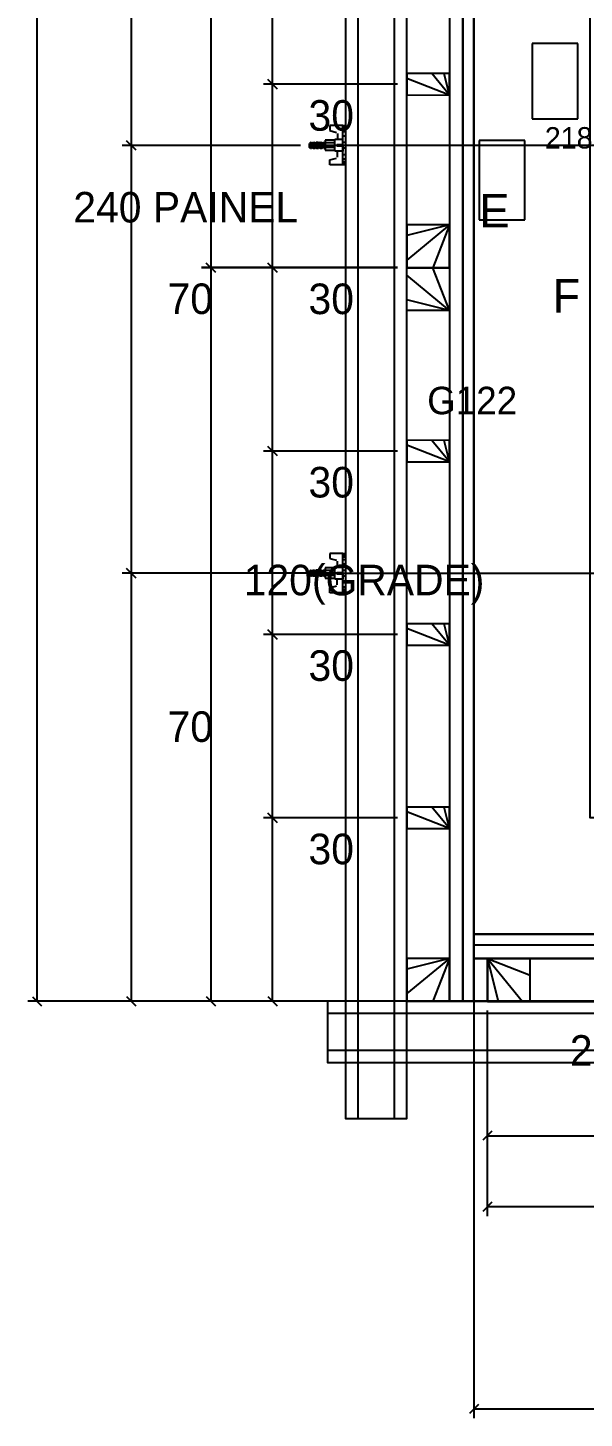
# Model space of a CAD drawing. Header units: metres. Extents: x 3232 to 9057, y 4088 to 5967.
# Drawn here: x 6366.9 to 6549, y 5235.8 to 5690.7 of the extents above; entities that cross this region are included whole.
import ezdxf

# ---------------------------------------------------------------- set-up
doc = ezdxf.new("R2010")
doc.units = ezdxf.units.M

msp = doc.modelspace()

# ---------------------------------------------------------------- linework, layer by layer
at = {"layer": 'CHAPA', "color": 1}
for p, q in [((6512.89, 5394.17), (6512.89, 5386.17)), ((6512.89, 5386.17), (6516.67, 5386.17))]:
    msp.add_line(p, q, dxfattribs=at)
for points in [[(6509.29, 5372.17), (6512.89, 5372.17), (6512.89, 5852.17), (6509.29, 5852.17), (6509.29, 5372.17)], [(6512.89, 5394.17), (6864.89, 5394.17), (6864.89, 5390.57), (6512.89, 5390.57), (6512.89, 5394.17)]]:
    msp.add_lwpolyline(points, dxfattribs=at)
at = {"layer": 'CONCRETO', "color": 2}
msp.add_lwpolyline([(6842.89, 5394.17), (6842.89, 5432.17), (6550.89, 5432.17), (6550.89, 5830.17), (6512.89, 5830.17), (6512.89, 5394.17), (6842.89, 5394.17)], dxfattribs=at)
at = {"layer": 'COTA', "color": 241}
for p, q in [((6369.87, 5852.17), (6369.87, 5372.17)), ((6426.76, 5852.19), (6426.76, 5612.2)), ((6400.72, 5772.17), (6400.72, 5652.2)), ((6446.96, 5672.2), (6446.96, 5732.2)), ((6487.89, 5672.2), (6443.96, 5672.2)), ((6487.89, 5672.2), (6443.96, 5672.2)), ((6446.96, 5612.2), (6446.96, 5672.2)), ((6456.09, 5652.2), (6397.72, 5652.2)), ((6456.09, 5652.2), (6397.72, 5652.2)), ((6400.72, 5652.2), (6400.72, 5512.26)), ((6487.88, 5612.2), (6423.76, 5612.2)), ((6487.91, 5612.19), (6423.76, 5612.19)), ((6426.76, 5612.19), (6426.76, 5372.2)), ((6487.88, 5612.2), (6443.96, 5612.2)), ((6487.89, 5612.19), (6443.96, 5612.19)), ((6446.96, 5552.2), (6446.96, 5612.19)), ((6487.89, 5552.2), (6443.96, 5552.2)), ((6487.89, 5552.2), (6443.96, 5552.2)), ((6446.96, 5492.2), (6446.96, 5552.2)), ((6467.86, 5512.26), (6397.72, 5512.26)), ((6467.86, 5512.26), (6397.72, 5512.26)), ((6400.72, 5512.26), (6400.72, 5372.2)), ((6487.89, 5492.2), (6443.96, 5492.2)), ((6487.89, 5492.2), (6443.96, 5492.2)), ((6446.96, 5432.2), (6446.96, 5492.2)), ((6487.89, 5432.2), (6443.96, 5432.2)), ((6487.89, 5432.2), (6443.96, 5432.2)), ((6446.96, 5372.2), (6446.96, 5432.2)), ((6512.9, 5383.17), (6512.9, 5235.77)), ((6509.89, 5372.17), (6366.87, 5372.17)), ((6487.9, 5372.2), (6397.72, 5372.2)), ((6487.88, 5372.2), (6423.76, 5372.2)), ((6487.88, 5372.2), (6443.96, 5372.2)), ((6517.27, 5369.13), (6517.27, 5301.91)), ((6517.27, 5369.13), (6517.27, 5325.2)), ((6517.27, 5328.2), (6571.27, 5328.2)), ((6677.27, 5304.91), (6517.27, 5304.91)), ((6864.89, 5238.77), (6512.9, 5238.77))]:
    msp.add_line(p, q, dxfattribs=at)
at = {"layer": 'COTA', "color": 180}
for p, q in [((6546.89, 5685.51), (6531.89, 5685.51)), ((6531.89, 5685.51), (6531.89, 5660.84)), ((6546.89, 5660.84), (6546.89, 5685.51)), ((6531.89, 5660.84), (6546.89, 5660.84)), ((6514.59, 5653.81), (6514.59, 5627.81)), ((6529.59, 5653.81), (6514.59, 5653.81)), ((6529.59, 5627.81), (6529.59, 5653.81)), ((6514.59, 5627.81), (6529.59, 5627.81))]:
    msp.add_line(p, q, dxfattribs=at)
at = {"layer": 'COTA'}
for p, q in [((6448.46, 5670.7), (6445.46, 5673.7)), ((6445.46, 5673.7), (6448.46, 5670.7)), ((6402.22, 5650.7), (6399.22, 5653.7)), ((6399.22, 5653.7), (6402.22, 5650.7)), ((6425.26, 5613.7), (6428.26, 5610.7)), ((6428.26, 5610.69), (6425.26, 5613.69)), ((6445.46, 5613.7), (6448.46, 5610.7)), ((6448.46, 5610.69), (6445.46, 5613.69)), ((6445.46, 5553.7), (6448.46, 5550.7)), ((6448.46, 5550.7), (6445.46, 5553.7)), ((6399.22, 5513.76), (6402.22, 5510.76)), ((6402.22, 5510.76), (6399.22, 5513.76)), ((6445.46, 5493.7), (6448.46, 5490.7)), ((6448.46, 5490.7), (6445.46, 5493.7)), ((6445.46, 5433.7), (6448.46, 5430.7)), ((6448.46, 5430.7), (6445.46, 5433.7)), ((6368.37, 5373.67), (6371.37, 5370.67)), ((6399.22, 5373.7), (6402.22, 5370.7)), ((6425.26, 5373.7), (6428.26, 5370.7)), ((6445.46, 5373.7), (6448.46, 5370.7)), ((6518.77, 5329.7), (6515.77, 5326.7)), ((6518.77, 5306.41), (6515.77, 5303.41)), ((6514.4, 5240.27), (6511.4, 5237.27))]:
    msp.add_line(p, q, dxfattribs=at)
at = {"layer": 'Hachura'}
for p, q in [((6469.98, 5658.71), (6465.73, 5658.71)), ((6465.73, 5658.71), (6465.73, 5657.04)), ((6465.73, 5657.04), (6467.94, 5656.46)), ((6468.18, 5656.14), (6468.18, 5654.2)), ((6469.96, 5658.58), (6470.89, 5658.58)), ((6469.96, 5658.37), (6470.89, 5658.37)), ((6469.96, 5658.03), (6470.89, 5658.03)), ((6469.96, 5657.57), (6470.89, 5657.57)), ((6469.96, 5656.72), (6470.89, 5656.72)), ((6469.96, 5655.29), (6470.89, 5655.29)), ((6469.98, 5645.82), (6469.98, 5658.71)), ((6469.98, 5658.71), (6470.89, 5658.71)), ((6470.89, 5658.71), (6470.89, 5645.82)), ((6470.89, 5657.76), (6470.89, 5649.95)), ((6459.41, 5653.17), (6459.09, 5652.84)), ((6459.09, 5651.55), (6459.09, 5652.84)), ((6459.41, 5651.23), (6459.09, 5651.55)), ((6459.41, 5652.65), (6459.74, 5653.33)), ((6459.97, 5653.27), (6459.41, 5652.14)), ((6459.41, 5652.91), (6459.54, 5653.17)), ((6460.05, 5653.17), (6459.41, 5651.88)), ((6459.41, 5653.17), (6459.41, 5651.23)), ((6459.73, 5651.23), (6459.41, 5651.23)), ((6459.73, 5651.23), (6460.7, 5653.17)), ((6459.73, 5651.23), (6460.7, 5653.17)), ((6459.82, 5651.16), (6460.9, 5653.33)), ((6460.05, 5653.17), (6460.7, 5653.17)), ((6461.13, 5653.27), (6460.06, 5651.13)), ((6461.21, 5653.17), (6460.24, 5651.23)), ((6460.89, 5651.23), (6460.24, 5651.23)), ((6460.89, 5651.23), (6461.86, 5653.17)), ((6460.98, 5651.16), (6462.07, 5653.33)), ((6461.86, 5653.17), (6461.21, 5653.17)), ((6462.29, 5653.27), (6461.22, 5651.13)), ((6462.37, 5653.17), (6461.41, 5651.23)), ((6461.62, 5651.23), (6461.41, 5651.23)), ((6462.05, 5651.23), (6461.41, 5651.23)), ((6462.05, 5651.23), (6463.02, 5653.17)), ((6462.14, 5651.16), (6463.23, 5653.33)), ((6462.58, 5653.17), (6462.37, 5653.17)), ((6463.45, 5653.27), (6462.38, 5651.13)), ((6463.53, 5653.17), (6462.57, 5651.23)), ((6463.21, 5651.23), (6462.57, 5651.23)), ((6462.58, 5653.17), (6463.02, 5653.17)), ((6463.21, 5651.23), (6464.18, 5653.17)), ((6463.53, 5653.17), (6464.18, 5653.17)), ((6464.18, 5652.39), (6463.55, 5651.13)), ((6464.18, 5652.14), (6463.73, 5651.23)), ((6464.18, 5651.23), (6463.73, 5651.23)), ((6467.4, 5653.94), (6464.18, 5653.94)), ((6464.18, 5653.94), (6464.18, 5650.59)), ((6464.18, 5653.17), (6467.4, 5653.17)), ((6464.18, 5651.62), (6467.4, 5651.62)), ((6464.18, 5650.59), (6467.4, 5650.59)), ((6464.25, 5653.94), (6464.25, 5650.59)), ((6467.4, 5654.2), (6469.98, 5654.2)), ((6467.4, 5654.2), (6467.4, 5653.94)), ((6467.4, 5654.2), (6467.4, 5653.94)), ((6467.4, 5650.33), (6467.4, 5654.2)), ((6469.98, 5650.33), (6467.4, 5650.33)), ((6467.98, 5652.47), (6469.98, 5652.47)), ((6469.98, 5651.95), (6467.98, 5651.95)), ((6468.18, 5648.39), (6468.18, 5650.33)), ((6469.98, 5652.26), (6470.89, 5652.26)), ((6469.98, 5652.26), (6469.98, 5650.33)), ((6469.98, 5650.97), (6469.98, 5651.62)), ((6469.98, 5645.82), (6469.98, 5650.97)), ((6470.3, 5651.31), (6470.09, 5651.31)), ((6470.11, 5653.24), (6470.54, 5653.24)), ((6470.74, 5651.31), (6470.3, 5651.31)), ((6465.73, 5647.49), (6467.94, 5648.07)), ((6465.73, 5645.82), (6465.73, 5647.49)), ((6470.89, 5645.82), (6465.75, 5645.82)), ((6469.96, 5649.22), (6470.89, 5649.22)), ((6469.96, 5647.81), (6470.89, 5647.81)), ((6469.96, 5646.97), (6470.89, 5646.97)), ((6469.96, 5646.5), (6470.89, 5646.5)), ((6469.96, 5646.17), (6470.89, 5646.17)), ((6469.96, 5645.96), (6470.89, 5645.96)), ((6469.96, 5518.71), (6465.7, 5518.71)), ((6465.7, 5518.71), (6465.7, 5517.04)), ((6469.94, 5518.58), (6470.87, 5518.58)), ((6469.94, 5518.37), (6470.87, 5518.37)), ((6469.94, 5518.03), (6470.87, 5518.03)), ((6469.96, 5518.71), (6470.86, 5518.71)), ((6469.96, 5505.82), (6469.96, 5518.71)), ((6470.86, 5518.71), (6470.86, 5505.82)), ((6464.15, 5513.94), (6464.15, 5510.59)), ((6467.38, 5513.94), (6464.15, 5513.94)), ((6464.22, 5513.94), (6464.22, 5510.59)), ((6465.7, 5517.04), (6467.91, 5516.46)), ((6467.38, 5510.33), (6467.38, 5514.2)), ((6467.38, 5514.2), (6469.96, 5514.2)), ((6467.38, 5514.2), (6467.38, 5513.94)), ((6467.38, 5514.2), (6467.38, 5513.94)), ((6468.15, 5516.14), (6468.15, 5514.2)), ((6469.94, 5517.57), (6470.87, 5517.57)), ((6469.94, 5516.72), (6470.87, 5516.72)), ((6469.94, 5515.29), (6470.86, 5515.29)), ((6470.86, 5517.76), (6470.86, 5509.95)), ((6459.38, 5513.17), (6459.06, 5512.84)), ((6459.06, 5511.55), (6459.06, 5512.84)), ((6459.38, 5511.23), (6459.06, 5511.55)), ((6459.38, 5512.65), (6459.72, 5513.33)), ((6459.95, 5513.27), (6459.38, 5512.14)), ((6459.38, 5513.17), (6459.38, 5511.23)), ((6460.02, 5513.17), (6459.38, 5511.88)), ((6459.38, 5512.91), (6459.51, 5513.17)), ((6459.7, 5511.23), (6459.38, 5511.23)), ((6459.7, 5511.23), (6460.67, 5513.17)), ((6459.7, 5511.23), (6460.67, 5513.17)), ((6459.79, 5511.16), (6460.88, 5513.33)), ((6460.02, 5513.17), (6460.67, 5513.17)), ((6461.11, 5513.27), (6460.04, 5511.13)), ((6461.19, 5513.17), (6460.22, 5511.23)), ((6460.86, 5511.23), (6460.22, 5511.23)), ((6460.86, 5511.23), (6461.83, 5513.17)), ((6460.96, 5511.16), (6462.04, 5513.33)), ((6461.83, 5513.17), (6461.19, 5513.17)), ((6462.27, 5513.27), (6461.2, 5511.13)), ((6462.35, 5513.17), (6461.38, 5511.23)), ((6462.02, 5511.23), (6461.38, 5511.23)), ((6461.59, 5511.23), (6461.38, 5511.23)), ((6462.02, 5511.23), (6462.99, 5513.17)), ((6462.12, 5511.16), (6463.2, 5513.33)), ((6462.56, 5513.17), (6462.35, 5513.17)), ((6463.43, 5513.27), (6462.36, 5511.13)), ((6463.51, 5513.17), (6462.54, 5511.23)), ((6463.18, 5511.23), (6462.54, 5511.23)), ((6462.56, 5513.17), (6462.99, 5513.17)), ((6463.18, 5511.23), (6464.15, 5513.17)), ((6463.51, 5513.17), (6464.15, 5513.17)), ((6464.15, 5512.39), (6463.52, 5511.13)), ((6464.15, 5512.14), (6463.7, 5511.23)), ((6464.15, 5511.23), (6463.7, 5511.23)), ((6464.15, 5513.17), (6467.38, 5513.17)), ((6464.15, 5511.62), (6467.38, 5511.62)), ((6464.15, 5510.59), (6467.38, 5510.59)), ((6469.96, 5510.33), (6467.38, 5510.33)), ((6467.96, 5512.47), (6469.96, 5512.47)), ((6469.96, 5511.95), (6467.96, 5511.95)), ((6468.15, 5508.39), (6468.15, 5510.33)), ((6469.94, 5509.22), (6470.87, 5509.22)), ((6469.96, 5512.26), (6470.86, 5512.26)), ((6469.96, 5512.26), (6469.96, 5510.33)), ((6469.96, 5510.97), (6469.96, 5511.62)), ((6469.96, 5505.82), (6469.96, 5510.97)), ((6470.28, 5511.31), (6470.06, 5511.31)), ((6470.08, 5513.24), (6470.52, 5513.24)), ((6470.71, 5511.31), (6470.28, 5511.31)), ((6465.7, 5507.49), (6467.91, 5508.07)), ((6465.7, 5505.82), (6465.7, 5507.49)), ((6470.86, 5505.82), (6465.72, 5505.82)), ((6469.94, 5507.81), (6470.87, 5507.81)), ((6469.94, 5506.97), (6470.87, 5506.97)), ((6469.94, 5506.5), (6470.87, 5506.5)), ((6469.94, 5506.17), (6470.87, 5506.17)), ((6469.94, 5505.96), (6470.87, 5505.96))]:
    msp.add_line(p, q, dxfattribs=at)
at = {"layer": 'Hachura', "color": 251}
for p, q in [((6460.08, 5652.26), (6599.88, 5652.25)), ((6460.06, 5512.26), (6599.86, 5512.25))]:
    msp.add_line(p, q, dxfattribs=at)
for points in [[(6509.29, 5852.17), (6504.89, 5852.17), (6504.89, 5372.17), (6509.29, 5372.17), (6509.29, 5852.17)], [(6509.29, 5372.17), (6512.89, 5372.17), (6512.89, 5852.17), (6509.29, 5852.17), (6509.29, 5372.17)], [(6512.89, 5394.17), (6864.89, 5394.17), (6864.89, 5390.57), (6512.89, 5390.57), (6512.89, 5394.17)], [(6512.89, 5390.57), (6512.89, 5386.17), (6864.89, 5386.17), (6864.89, 5390.57), (6512.89, 5390.57)], [(6512.89, 5372.17), (6517.29, 5372.17), (6517.29, 5386.17), (6512.89, 5386.17), (6512.89, 5372.17)]]:
    msp.add_lwpolyline(points, dxfattribs=at)
at = {"layer": 'Madeira', "color": 126}
for p, q in [((6504.89, 5668.68), (6490.9, 5674.12)), ((6504.89, 5668.68), (6499.14, 5675.69)), ((6504.89, 5668.68), (6503.16, 5675.68)), ((6504.9, 5626.18), (6490.89, 5622.71)), ((6504.9, 5626.18), (6490.89, 5614.68)), ((6504.9, 5626.18), (6499.46, 5612.19)), ((6504.88, 5598.17), (6490.89, 5609.7)), ((6504.88, 5598.17), (6499.47, 5612.18)), ((6504.88, 5598.17), (6490.88, 5601.67)), ((6504.89, 5548.68), (6499.14, 5555.69)), ((6504.89, 5548.68), (6503.16, 5555.68)), ((6504.89, 5548.68), (6490.9, 5554.12)), ((6504.89, 5488.68), (6499.14, 5495.69)), ((6504.89, 5488.68), (6503.16, 5495.68)), ((6504.89, 5488.68), (6490.9, 5494.12)), ((6504.89, 5428.68), (6490.9, 5434.12)), ((6504.89, 5428.68), (6499.14, 5435.69)), ((6504.89, 5428.68), (6503.16, 5435.68)), ((6504.9, 5386.18), (6490.89, 5382.71)), ((6504.9, 5386.18), (6490.89, 5374.68)), ((6504.9, 5386.18), (6499.46, 5372.19))]:
    msp.add_line(p, q, dxfattribs=at)
for points in [[(6504.89, 5612.18), (6490.89, 5612.2), (6490.89, 5852.19), (6504.89, 5852.17), (6504.89, 5612.18)], [(6504.89, 5668.68), (6504.9, 5675.68), (6490.9, 5675.7), (6490.89, 5668.7), (6504.89, 5668.68)], [(6504.9, 5626.18), (6490.9, 5626.2), (6490.88, 5612.2), (6504.88, 5612.18), (6504.9, 5626.18)], [(6504.88, 5598.17), (6490.88, 5598.19), (6490.89, 5612.19), (6504.89, 5612.17), (6504.88, 5598.17)], [(6504.89, 5372.18), (6490.89, 5372.2), (6490.89, 5612.19), (6504.89, 5612.17), (6504.89, 5372.18)], [(6504.89, 5548.68), (6504.9, 5555.68), (6490.9, 5555.7), (6490.89, 5548.7), (6504.89, 5548.68)], [(6504.89, 5488.68), (6504.9, 5495.68), (6490.9, 5495.7), (6490.89, 5488.7), (6504.89, 5488.68)], [(6504.89, 5428.68), (6504.9, 5435.68), (6490.9, 5435.7), (6490.89, 5428.7), (6504.89, 5428.68)], [(6504.9, 5386.18), (6490.9, 5386.2), (6490.88, 5372.2), (6504.88, 5372.18), (6504.9, 5386.18)], [(6517.29, 5386.13), (6517.29, 5372.13), (6677.29, 5372.13), (6677.29, 5386.13), (6517.29, 5386.13)]]:
    msp.add_lwpolyline(points, dxfattribs=at)
at = {"layer": 'MEIO_PONT', "color": 93}
for q in [(6520.78, 5372.13), (6531.29, 5380.7), (6528.81, 5372.13)]:
    msp.add_line((6517.29, 5386.13), q, dxfattribs=at)
msp.add_lwpolyline([(6517.29, 5386.13), (6517.29, 5372.13), (6531.29, 5372.13), (6531.29, 5386.13), (6517.29, 5386.13)], dxfattribs=at)
at = {"layer": 'Perfil Metálico', "color": 224}
for points in [[(6490.89, 5884.11), (6470.89, 5884.11), (6470.89, 5333.85), (6490.89, 5333.85), (6490.89, 5884.11)], [(6474.89, 5333.85), (6486.89, 5333.85), (6486.89, 5884.11), (6474.89, 5884.11), (6474.89, 5333.85)], [(6464.99, 5372.17), (6464.99, 5352.17), (6889.26, 5352.17), (6889.26, 5372.17), (6464.99, 5372.17)], [(6889.26, 5356.17), (6889.26, 5368.17), (6464.99, 5368.17), (6464.99, 5356.17), (6889.26, 5356.17)]]:
    msp.add_lwpolyline(points, dxfattribs=at)
at = {"layer": 'SARRAFO', "color": 251}
msp.add_line((6512.89, 5386.17), (6864.89, 5386.13), dxfattribs=at)
for points in [[(6509.29, 5372.17), (6509.29, 5852.17), (6504.89, 5852.17), (6504.89, 5372.17), (6509.29, 5372.17)], [(6509.29, 5372.17), (6509.29, 5852.17), (6504.89, 5852.17), (6504.89, 5372.17), (6509.29, 5372.17)], [(6864.89, 5386.13), (6864.89, 5394.17), (6512.89, 5394.17), (6512.89, 5386.17)], [(6517.29, 5386.17), (6517.29, 5372.17), (6512.89, 5372.17), (6512.89, 5386.17), (6517.29, 5386.17)]]:
    msp.add_lwpolyline(points, dxfattribs=at)

# ---------------------------------------------------------------- texts
at = {"layer": 'COTA', "color": 241}
for s, p in [('30', (6458.74, 5657)), ('240 PAINEL', (6381.77, 5626.97)), ('70', (6412.61, 5597.03)), ('30', (6458.74, 5596.99)), ('30', (6458.74, 5537)), ('120(GRADE)', (6437.54, 5504.99)), ('30', (6458.74, 5477)), ('70', (6412.61, 5457.03)), ('30', (6458.74, 5417)), ('27', (6544.27, 5351.08))]:
    msp.add_text(s, height=10, dxfattribs=at).set_placement(p)
at = {"layer": 'COTA', "color": 1}
msp.add_text('218', height=7, dxfattribs=at).set_placement((6536.09, 5651.17))
at = {"layer": 'TEXTO_GERAL', "color": 7}
for s, p in [('E', (6514.7, 5625.34)), ('F', (6538.66, 5597.52))]:
    msp.add_text(s, height=11, dxfattribs=at).set_placement(p)
at = {"layer": 'TEXTO_GERAL'}
msp.add_text('G122', height=9, dxfattribs=at).set_placement((6497.59, 5564.23))

doc.saveas('drawing.dxf')
